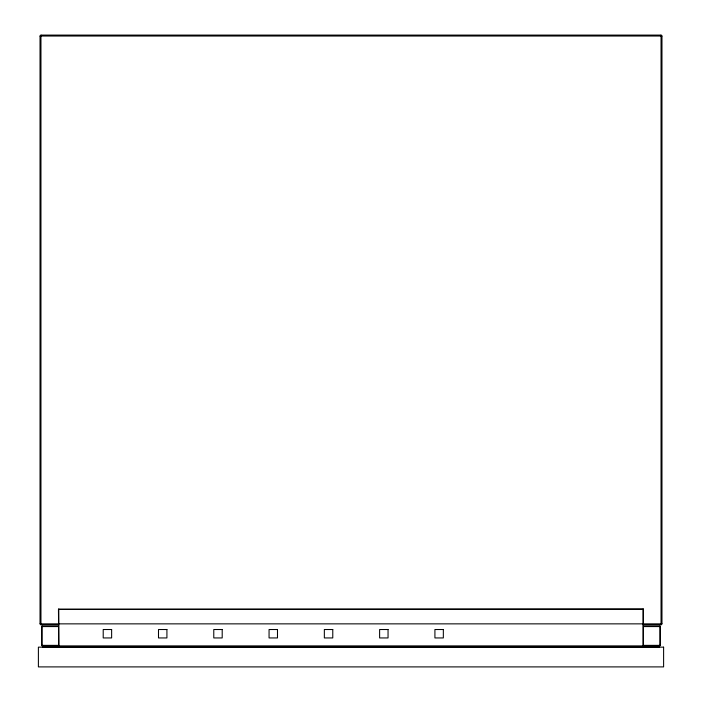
<?xml version="1.0" encoding="UTF-8"?>
<svg xmlns="http://www.w3.org/2000/svg" width="702" height="702" viewBox="0 0 702 702"><rect width="100%" height="100%" fill="white"/><g stroke="black" fill="none" stroke-linecap="round" stroke-linejoin="round"><path stroke-width="1.05" d="M58.485 624.78L40.953 624.78L40.032 623.859L40.032 36.021L40.953 35.1L661.047 35.1L661.968 36.021L661.968 623.859L661.047 624.78L643.515 624.78M58.459 609.301L643.225 608.985L643.225 646.366L58.775 646.366L58.459 609.301L643.541 609.301M58.52 645.84L42.085 645.84L41.611 645.366L41.611 626.57L42.085 626.096L58.52 626.096M643.48 645.84L659.915 645.84L660.389 645.366L660.389 626.57L659.915 626.096L643.48 626.096M643.716 645.577L659.336 645.577L659.073 647.156L659.073 645.577M40.032 36.021L661.968 36.021M40.032 623.859L661.968 623.859M41.611 626.57L58.52 626.57M643.48 626.57L660.389 626.57M41.611 645.366L58.52 645.366M643.48 645.366L660.389 645.366M58.284 645.577L42.664 645.577L42.927 647.156L42.927 645.577M58.459 646.051L643.541 646.051M42.664 646.893L659.336 646.893M661.047 35.1L661.047 624.78M659.915 626.096L659.915 645.84M643.225 608.985L643.225 646.366M58.775 608.985L58.775 646.366M42.085 626.096L42.085 645.84M40.953 35.1L40.953 624.78M111.636 629.518L103.212 629.518L103.212 637.942L111.636 637.942L111.636 629.518M166.918 629.518L158.494 629.518L158.494 637.942L166.918 637.942L166.918 629.518M222.201 629.518L213.777 629.518L213.777 637.942L222.201 637.942L222.201 629.518M277.483 629.518L269.059 629.518L269.059 637.942L277.483 637.942L277.483 629.518M332.774 629.518L324.35 629.518L324.35 637.942L332.774 637.942L332.774 629.518M388.048 629.518L379.624 629.518L379.624 637.942L388.048 637.942L388.048 629.518M443.339 629.518L434.915 629.518L434.915 637.942L443.339 637.942L443.339 629.518M663.609 647.156L38.391 647.156L38.391 666.9L663.609 666.9L663.609 647.156"/></g></svg>
